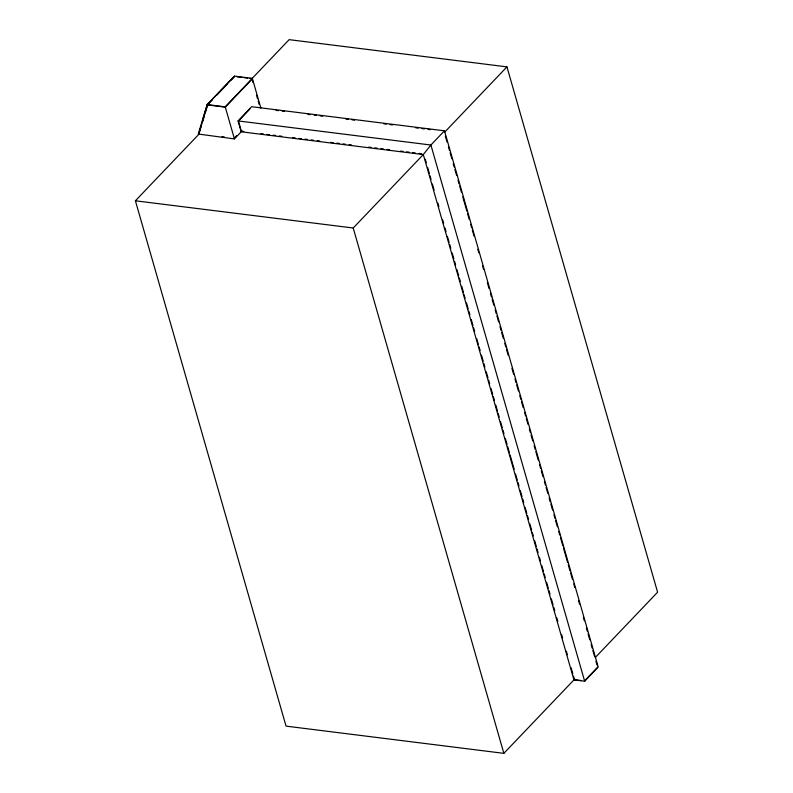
<?xml version="1.0" encoding="UTF-8"?>
<svg xmlns="http://www.w3.org/2000/svg" width="793" height="793" viewBox="0 0 793 793"><rect width="100%" height="100%" fill="white"/><g stroke="black" fill="none" stroke-linecap="round" stroke-linejoin="round"><path stroke-width="1.19" d="M260.877 108.116L252.343 78.358L234.49 76.128L207.102 104.706L198.25 134.027L234.421 138.904L242.043 130.904M203.216 118.207L206.438 107.61M198.706 134.433L207.459 104.934L212.544 99.601M199.182 132.669L200.956 126.84M202.374 122.181L204.148 116.353M205.565 111.684L207.33 105.856M423.303 154.556L430.896 145.02L444.467 130.805L598.219 667.012L584.659 681.227L573.944 679.888L423.303 154.556L241.201 131.787L238.078 120.923L251.649 106.708L444.467 130.805M207.102 104.706L234.49 76.128M216.786 95.15L226.967 84.494M231.199 80.043L234.589 76.495M206.795 106.431L209.342 103.754M574.747 679.046L503.852 753.35L286.045 726.13L135.405 200.788L198.607 134.542M251.559 79.042L289.148 39.65L506.955 66.87L657.595 592.212L595.246 657.566M252.343 78.358L225.212 106.797L234.421 138.904M249.884 109.018L238.415 121.051L241.32 131.192L243.768 131.499M234.183 138.26L236.681 135.633M135.405 200.788L353.222 228.007L423.254 154.605M444.605 132.223L506.955 66.87M584.52 680.949L597.635 667.2M236.968 76.792L241.736 77.387M244.115 77.684L247.684 78.13M250.063 78.428L252.442 78.725L225.311 107.164L207.459 104.934M252.224 78.963L252.858 82.403M276.043 110.366L278.492 110.673M282.169 111.129L284.628 111.436M307.912 114.351L310.37 114.658M314.048 115.114L316.496 115.421M320.174 115.887L322.622 116.194M345.917 119.099L348.365 119.406M352.042 119.862L354.501 120.169M383.921 123.847L386.369 124.154M390.047 124.62L392.495 124.927M415.79 127.832L418.238 128.139M421.916 128.605L424.374 128.902M428.051 129.368L430.5 129.675M207.36 104.567L225.539 106.926M238.078 120.923L430.896 145.02L584.659 681.227M260.917 133.64L263.365 133.948M267.033 134.404L269.491 134.711M273.159 135.167L275.607 135.474M279.285 135.94L281.733 136.237M292.756 137.615L295.204 137.923M298.872 138.388L301.33 138.696M304.998 139.152L307.446 139.459M311.124 139.915L313.572 140.222M317.25 140.678L319.698 140.985M330.711 142.363L333.169 142.671M336.837 143.127L339.285 143.434M342.963 143.9L345.411 144.197M349.089 144.663L351.537 144.97M368.676 147.111L371.124 147.419M374.802 147.875L377.25 148.182M380.927 148.638L383.376 148.945M387.043 149.401L389.492 149.708M400.515 151.086L402.963 151.394M406.64 151.85L409.089 152.157M412.766 152.623L415.215 152.93M418.882 153.386L421.331 153.693M221.99 136.733L224.429 137.04M581.19 680.533L574.529 679.7L573.508 676.132M445.349 136.118L447.064 142.076M448.422 146.834L449.453 150.412M450.137 152.791L451.841 158.749M453.209 163.507L454.23 167.085M454.914 169.464L456.619 175.422M457.987 180.18L459.008 183.748M459.692 186.137L461.397 192.084M462.765 196.852L466.859 211.136M467.543 213.525L469.258 219.473M470.616 224.241L471.647 227.809M472.331 230.188L474.036 236.145M477.792 249.24L478.813 252.818M482.57 265.913L483.591 269.491M487.348 282.586L489.053 288.543M490.421 293.301L491.452 296.879M492.126 299.258L493.841 305.206M495.199 309.974L496.23 313.542M496.914 315.931L498.619 321.879M499.986 326.647L501.007 330.215M501.691 332.594L503.396 338.552M504.764 343.319L505.785 346.888M506.469 349.267L508.174 355.224M511.931 368.319L513.646 374.276M515.004 379.034L516.035 382.613M516.719 384.992L518.424 390.949M519.792 395.707L520.813 399.285M521.497 401.664L523.202 407.612M524.57 412.38L525.59 415.948M526.274 418.337L527.979 424.285M529.347 429.053L530.368 432.621M531.052 435L532.767 440.958M534.125 445.725L535.156 449.294M535.84 451.673L538.229 460.009M539.587 464.777L540.618 468.346M541.302 470.725L543.007 476.682M544.375 481.44L545.396 485.019M546.08 487.398L547.785 493.355M549.153 498.113L550.173 501.691M550.857 504.07L552.562 510.018M553.93 514.786L554.961 518.354M555.635 520.743L557.35 526.691M558.708 531.459L559.739 535.027M560.423 537.406L562.812 545.743M563.496 548.132L567.59 562.415M568.274 564.794L569.979 570.752M570.663 573.131L572.368 579.088M573.735 583.846L574.756 587.425M578.513 600.519L579.544 604.097M583.301 617.192L584.322 620.76M586.374 627.907L587.395 631.476M588.079 633.865L589.784 639.812M591.152 644.58L592.173 648.149M592.857 650.538L594.562 656.485M595.93 661.253L596.951 664.821M425.246 159.115L426.277 162.684M427.635 167.432L429.34 173.38M430.024 175.749L431.045 179.317M432.413 184.075L434.108 190.013M437.865 203.087L438.886 206.656M442.633 219.73L443.654 223.299M445.022 228.047L446.043 231.615M447.401 236.373L449.106 242.311M449.79 244.69L450.811 248.259M452.179 253.007L453.883 258.954M454.558 261.333L455.579 264.892M456.946 269.65L458.651 275.587M459.335 277.966L460.356 281.535M461.714 286.293L463.419 292.23M464.103 294.609L465.124 298.178M466.492 302.926L468.197 308.874M468.871 311.252L469.902 314.811M471.26 319.569L472.965 325.507M473.649 327.886L474.67 331.454M476.712 338.581L478.417 344.529M479.101 346.908L480.122 350.466M481.49 355.224L483.185 361.172M483.869 363.541L484.89 367.109M486.258 371.867L487.963 377.805M488.647 380.184L489.668 383.753M491.026 388.501L492.731 394.448M493.415 396.827L494.435 400.386M495.803 405.144L497.498 411.081M498.182 413.46L499.203 417.029M500.571 421.787L502.276 427.724M502.96 430.103L503.981 433.672M505.339 438.42L507.044 444.367M507.728 446.746L509.433 452.684M510.117 455.063L514.201 469.327M515.569 474.075L517.274 480.023M517.948 482.402L518.979 485.96M520.337 490.718L522.042 496.666M522.726 499.035L523.747 502.603M525.105 507.361L526.81 513.299M527.494 515.678L528.515 519.246M529.883 523.995L531.588 529.942M532.262 532.321L533.293 535.88M534.651 540.638L536.355 546.585M537.039 548.954L538.06 552.523M539.418 557.281L540.449 560.839M541.807 565.597L543.512 571.545M544.196 573.914L545.217 577.482M546.575 582.24L548.28 588.178M548.964 590.557L549.985 594.126M551.353 598.874L553.058 604.821M553.732 607.2L554.763 610.759M556.805 617.896L557.826 621.464M561.573 634.529L562.594 638.097M566.351 651.172L567.372 654.74M571.119 667.815L572.824 673.753M353.222 228.007L503.852 753.35M256.526 95.19L257.527 98.669M258.191 100.998L259.192 104.488"/></g></svg>
